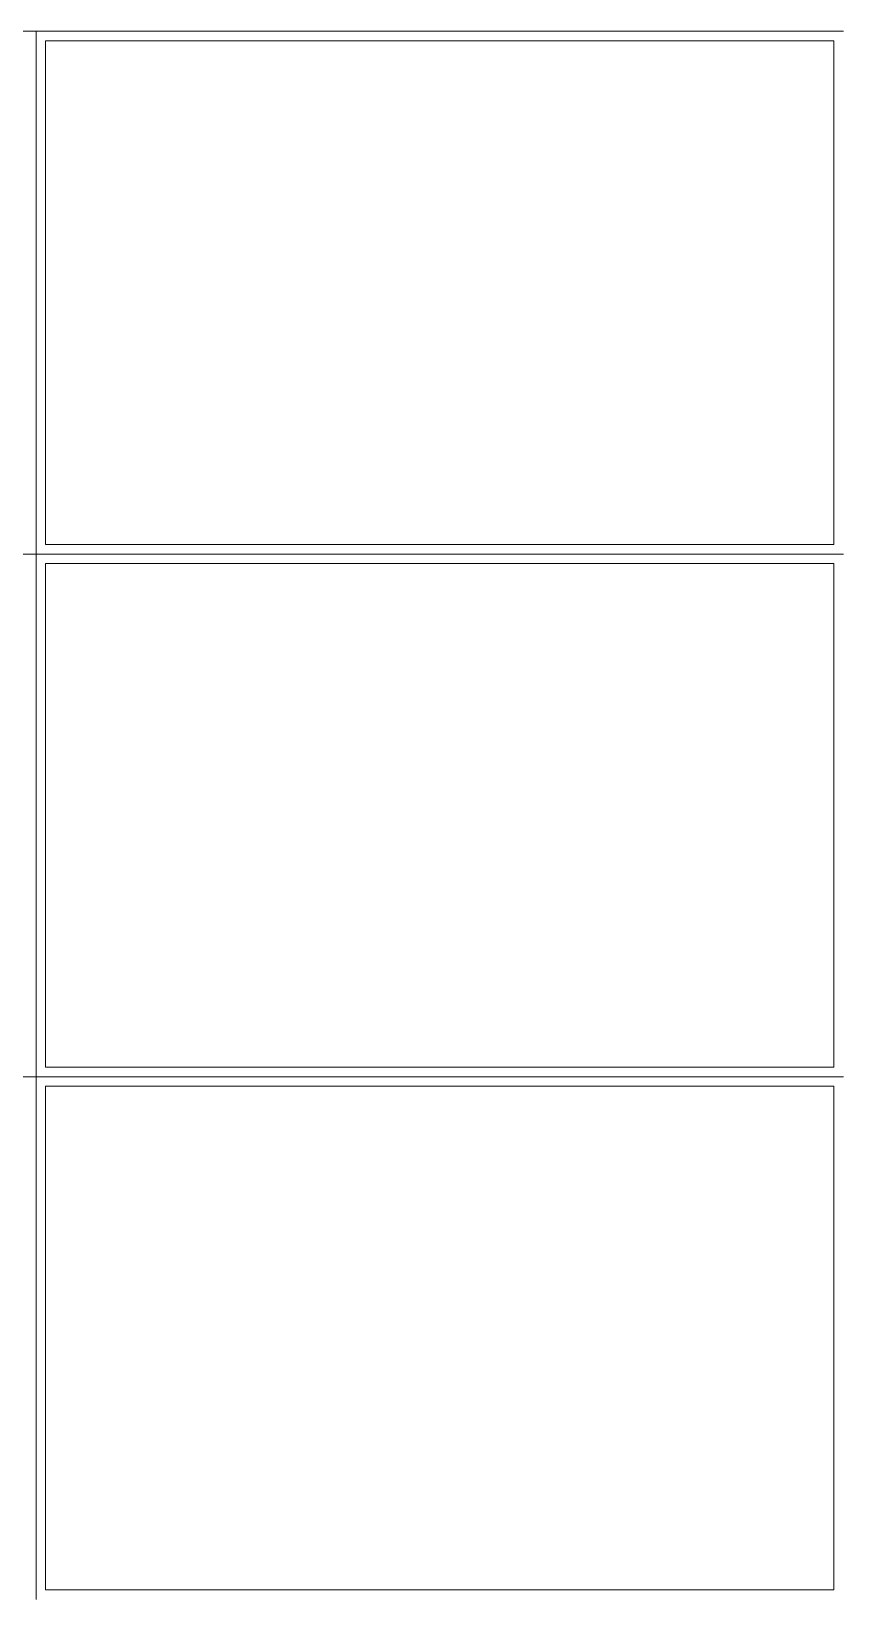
# Model space of a CAD drawing. Header units: inches. Extents: x 0 to 85, y 0 to 55.
# Drawn here: x 50.9 to 67.9, y 22.1 to 55 of the extents above; entities that cross this region are included whole.
import ezdxf

# ---------------------------------------------------------------- set-up
doc = ezdxf.new("R2010")
doc.units = ezdxf.units.IN
doc.header["$LTSCALE"] = 0.1
doc.header["$MEASUREMENT"] = 0
doc.layers.get('0').update_dxf_attribs({"lineweight": 5, "true_color": 0xffffff})

msp = doc.modelspace()

# ---------------------------------------------------------------- linework, layer by layer
for p, q in [((51, 55), (34, 55)), ((51, 44), (51, 55)), ((51, 44), (51, 55)), ((51, 44), (51, 55)), ((68, 55), (51, 55)), ((51, 55), (51, 44)), ((51, 55), (51, 44)), ((67.8, 54.8), (51.2, 54.8)), ((51.2, 54.8), (51.2, 44.2)), ((67.8, 44.2), (67.8, 54.8)), ((51.2, 44.2), (67.8, 44.2)), ((34, 44), (51, 44)), ((51, 44), (34, 44)), ((51, 44), (34, 44)), ((51, 44), (68, 44)), ((51, 33), (51, 44)), ((51, 33), (51, 44)), ((51, 33), (51, 44)), ((68, 44), (51, 44)), ((68, 44), (51, 44)), ((51, 44), (51, 33)), ((51, 44), (51, 33)), ((67.8, 43.8), (51.2, 43.8)), ((51.2, 43.8), (51.2, 33.2)), ((67.8, 33.2), (67.8, 43.8)), ((34, 33), (51, 33)), ((51, 33), (34, 33)), ((51, 33), (34, 33)), ((51, 33), (68, 33)), ((51, 22), (51, 33)), ((51, 22), (51, 33)), ((68, 33), (51, 33)), ((68, 33), (51, 33)), ((51, 33), (51, 22)), ((51.2, 33.2), (67.8, 33.2)), ((67.8, 32.8), (51.2, 32.8)), ((51.2, 32.8), (51.2, 22.2)), ((67.8, 22.2), (67.8, 32.8)), ((51.2, 22.2), (67.8, 22.2))]:
    msp.add_line(p, q)

doc.saveas('drawing.dxf')
